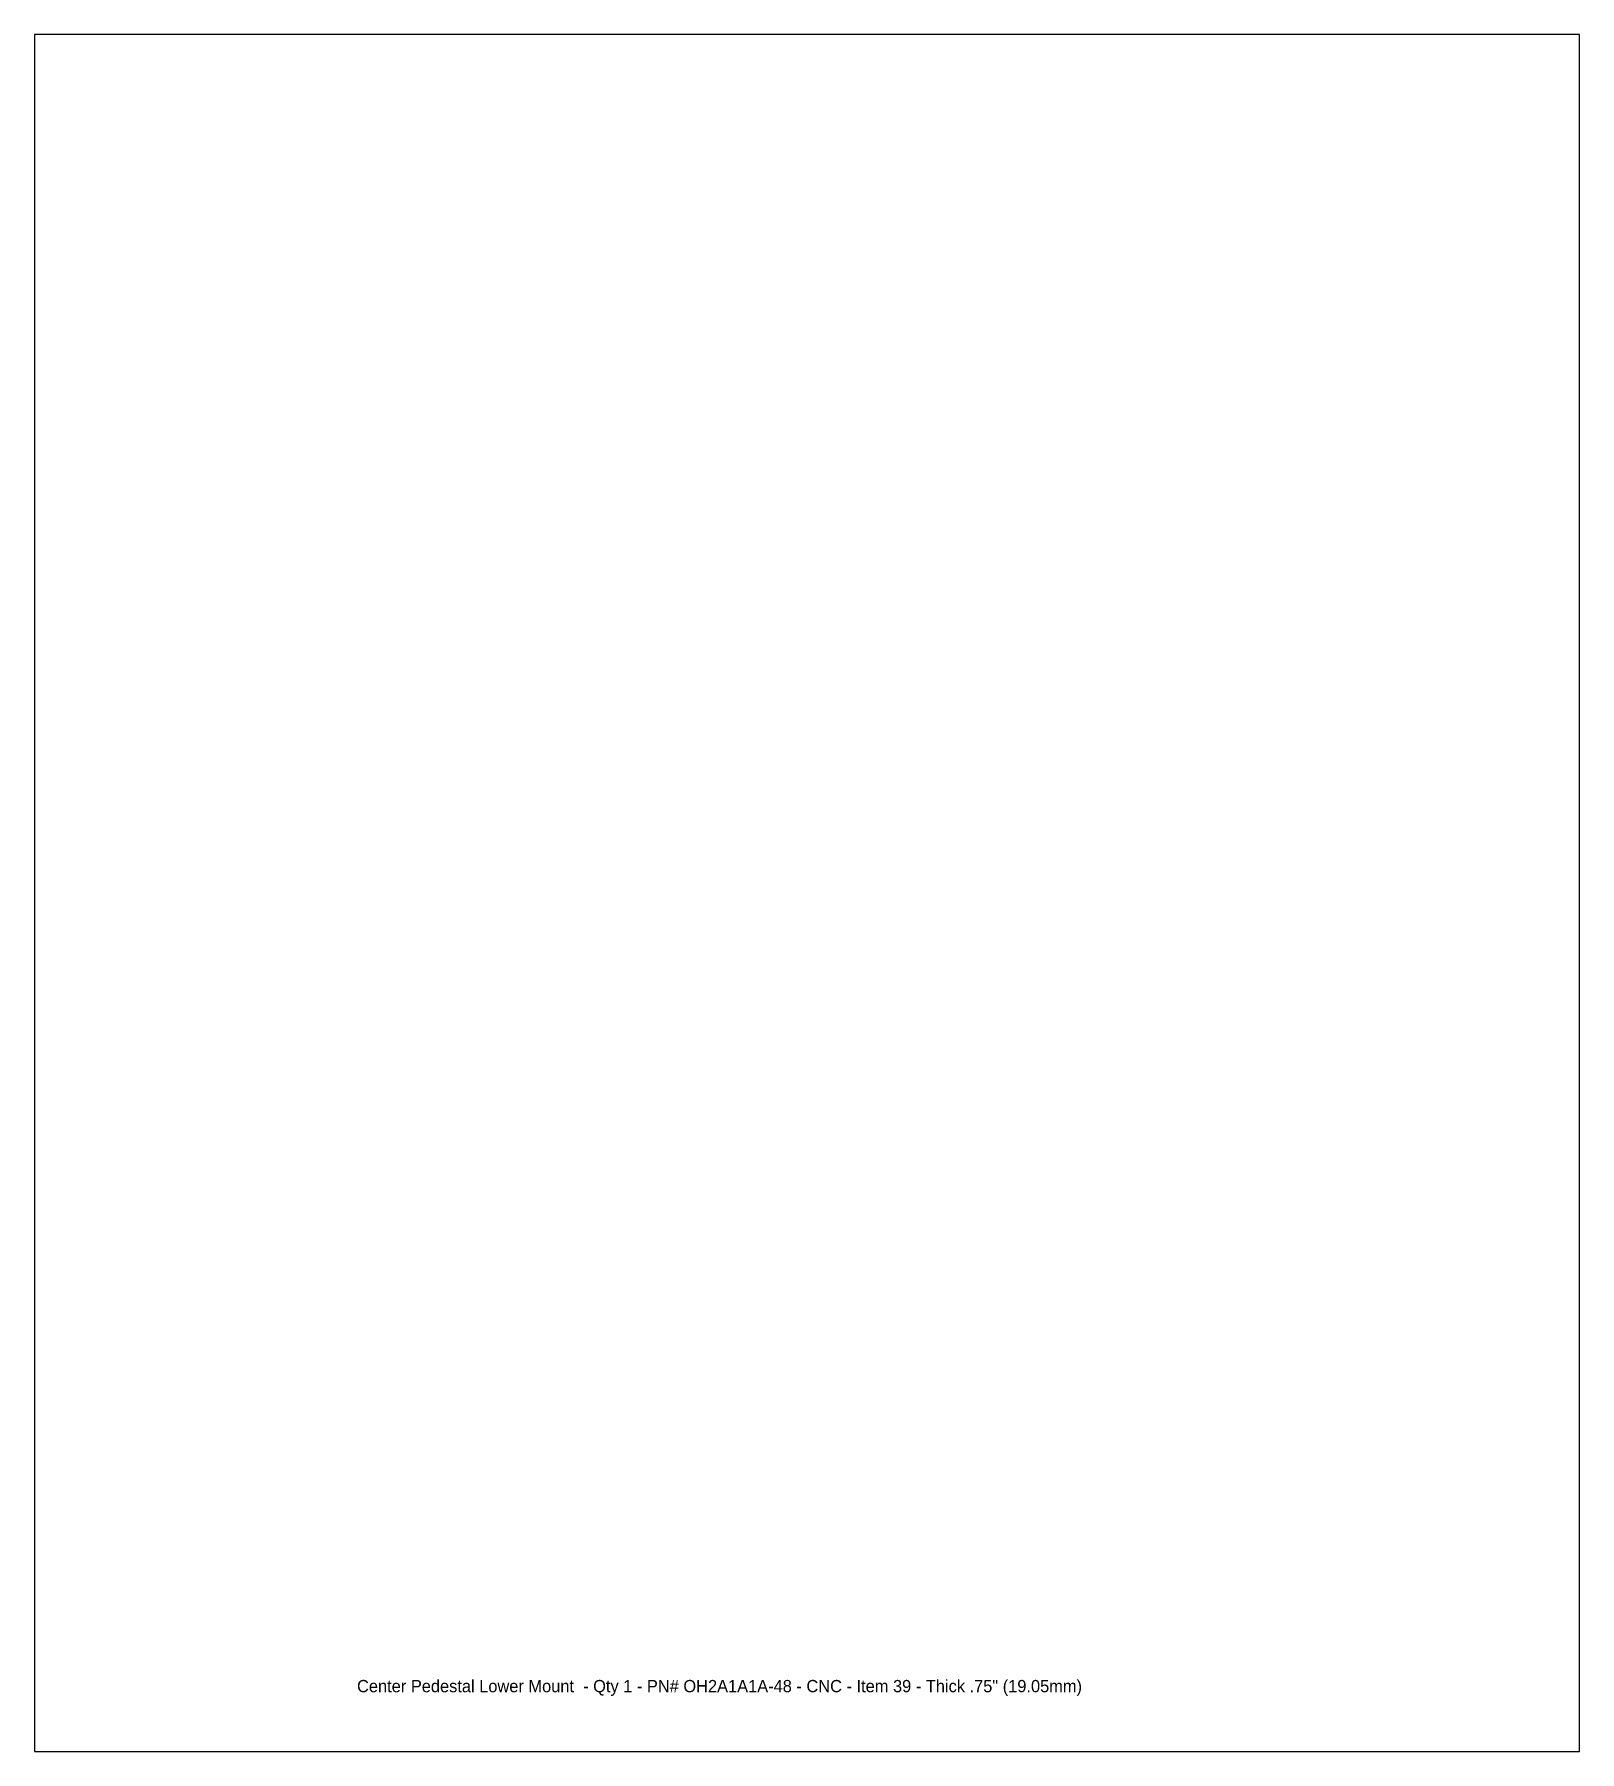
# Model space of a CAD drawing. Extents: x 0.53 to 6.83, y 0.39 to 7.39.
import ezdxf

# ---------------------------------------------------------------- set-up
doc = ezdxf.new("R2010")
doc.units = 0
doc.header["$MEASUREMENT"] = 0
doc.layers.get('0').update_dxf_attribs({"linetype": 'CONTINUOUS'})
doc.layers.add('Info', color=4, linetype='CONTINUOUS')
doc.styles.add('Annotative', font='txt')

msp = doc.modelspace()

# ---------------------------------------------------------------- linework, layer by layer
at = {"color": 7, "linetype": 'Continuous'}
msp.add_lwpolyline([(0.5274, 0.3873), (6.8274, 0.3873), (6.8274, 7.3873), (0.5274, 7.3873)], close=True, dxfattribs=at)

# ---------------------------------------------------------------- texts
at = {"layer": 'Info', "style": 'Annotative'}
msp.add_text('Center Pedestal Lower Mount  - Qty 1 - PN# OH2A1A1A-48 - CNC - Item 39 - Thick .75" (19.05mm)', height=0.05, dxfattribs=at).set_placement((1.843, 0.6295))

doc.saveas('drawing.dxf')
